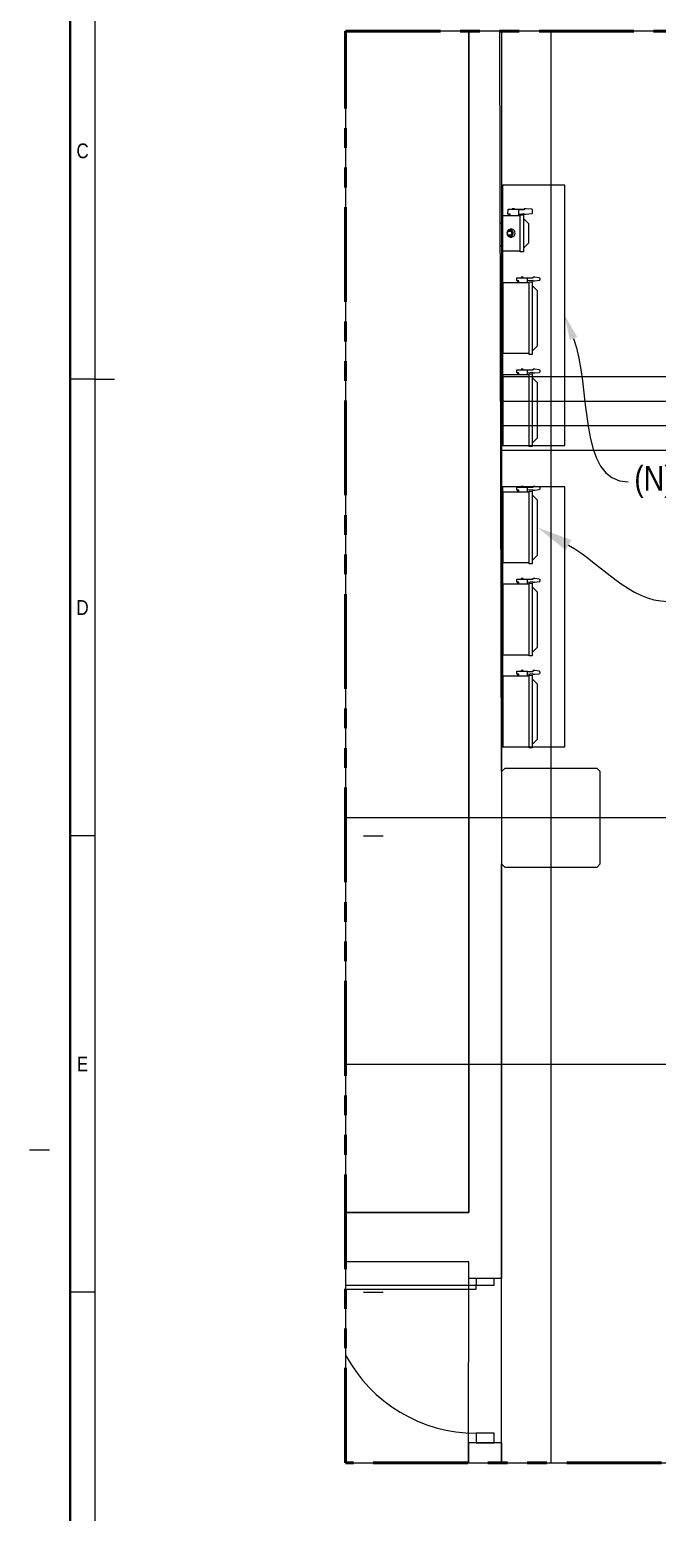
# Model space of a CAD drawing. Extents: x 1.3 to 36.8, y 1.2 to 24.4.
# Drawn here: x 1.31 to 4.49, y 11.61 to 19.12 of the extents above; entities that cross this region are included whole.
import ezdxf
from ezdxf import colors
from ezdxf.entities.mleader import LeaderData, LeaderLine
from ezdxf.math import Vec2, Vec3

# ---------------------------------------------------------------- set-up
doc = ezdxf.new("R2010")
doc.units = 0
doc.header["$LTSCALE"] = 96
doc.header["$MEASUREMENT"] = 0
for name, pattern in [('CENTER', [2, 1.25, -0.25, 0.25, -0.25]), ('DOT', [0.25, 0, -0.25]), ('PHANTOM', [0.5, 0.25, -0.05, 0.05, -0.05, 0.05, -0.05])]:
    doc.linetypes.add(name, pattern=pattern)
for name, color, linetype in [('A-AREA', 9, 'Continuous'), ('A-COLS', 1, 'Continuous'), ('A-DOOR', 6, 'Continuous'), ('A-GRID', 8, 'CENTER'), ('A-WALL-FULL', 7, 'Continuous'), ('BORDER', 7, 'Continuous'), ('C-PKNG-STRP', 30, 'Continuous'), ('E - Equipment New', 7, 'Continuous'), ('OBJECT1', 1, 'Continuous')]:
    doc.layers.add(name, color=color, linetype=linetype)
doc.layers.add('Annotations', color=250, linetype='Continuous', lineweight=9)
doc.layers.add('CONTINUOUS1', color=7, linetype='Continuous', lineweight=20)
doc.layers.add('NO PLOT - GRID', color=255, linetype='DOT', plot=False)
doc.layers.add('Non Printing', color=253, linetype='Continuous', plot=False)
doc.styles.add('Borrego 16TH', font='ARIALN.TTF', dxfattribs={"height": 0.0875})
doc.styles.add('Borrego 8th', font='ARIALN.TTF')
doc.styles.add('Borrego 8th NO-ANNO', font='ARIALN.TTF')

# ---------------------------------------------------------------- blocks, each defined once
blk = doc.blocks.new('BLOCK')
at = {"layer": 'C-PKNG-STRP'}
for p, q in [((0, 0), (0, -192)), ((0, 0), (6, 0)), ((6, 0), (6, -186)), ((12, -186), (12, 0)), ((12, 0), (18, 0)), ((18, -192), (18, 0)), ((6, -186), (12, -186)), ((0, -192), (18, -192))]:
    blk.add_line(p, q, dxfattribs=at)
blk = doc.blocks.new('*U13')
at = {"layer": 'OBJECT1'}
for p, q in [((-1.26, 5.8), (-2.87, 5.8)), ((-1.26, 4.76), (-1.26, 4.24)), ((2.26, 4), (1.97, 4.16)), ((2.33, 4.12), (2.01, 4.3)), ((2.87, 4.06), (2.87, 4.19)), ((3.02, 4.19), (3.02, 4.06)), ((3.56, 4.12), (3.88, 4.3)), ((3.63, 4), (3.92, 4.16)), ((-1.26, 3.46), (-1.63, 3.46))]:
    blk.add_line(p, q, dxfattribs=at)
at = {"layer": 'OBJECT1', "flags": 128}
for points in [[(-1.66, 5.8), (-1.84, 7.05), (-1.81, 7.05, 0.414214), (-1.69, 7.18), (-1.69, 7.57), (-1.81, 8.98, 0.09371), (-1.83, 9.05, 0.094504), (-1.88, 9.12, 0.095609), (-1.94, 9.16, 0.09642), (-2.02, 9.18), (-2.66, 9.18, 0.398374), (-2.87, 8.99), (-3, 7.58), (-3, 7.23, 0.414215), (-2.87, 7.11), (-2.74, 7.11), (-2.74, 5.8)], [(2.87, 4.19, 0.382866), (2.32, 3.57, 0.378737), (2.87, 2.94)], [(2.87, 3.07, -0.178298), (2.57, 3.24, -0.178691), (2.45, 3.57, -0.181436), (2.57, 3.9, -0.181839), (2.87, 4.06)], [(3.02, 2.94, 0.378736), (3.57, 3.57, 0.382865), (3.02, 4.19)], [(3.02, 4.06, -0.181839), (3.32, 3.9, -0.181436), (3.45, 3.57, -0.178691), (3.32, 3.24, -0.178297), (3.02, 3.07)]]:
    blk.add_lwpolyline(points, format="xyb", dxfattribs=at)
for points in [[(6.64, 6.97), (5.34, 8.27), (0.72, 8.27), (-0.58, 6.97)], [(-2.87, 4.76), (-3, 4.76), (-3, 4.24), (-2.87, 4.24)], [(-1.26, 3.72), (-1.63, 3.72), (-1.63, 3.19), (-2.87, 3.2), (-2.87, 3.2), (-2.87, 7.11)], [(7.48, 6.97), (7.48, 6.19), (-1.52, 6.19), (-1.52, 6.97), (7.48, 6.97)], [(-1.26, 6.19), (-1.26, 1.89), (7.22, 1.89), (7.22, 6.19)], [(0.92, 1.89), (0.71, 1.63), (0.33, 1.63), (0.13, 1.89)], [(2.87, 2.94), (2.87, 3.07), (2.87, 3.07)], [(3.02, 2.94), (3.02, 3.07), (3.02, 2.94)], [(6.45, 1.89), (6.24, 1.63), (5.87, 1.63), (5.66, 1.89)]]:
    blk.add_lwpolyline(points, dxfattribs=at)
at = {"layer": 'OBJECT1'}
for centre, radius, start, end in [((2.95, 3.94), 1, 167.2549, 265.7903), ((2.95, 3.94), 1, 20.9219, 159.0781), ((2.95, 3.69), 0.752, 155.3621, 264.4127), ((2.95, 3.69), 0.75, 35.3529, 144.6471), ((2.94, 3.94), 1, 274.2101, 12.7451), ((2.94, 3.69), 0.752, 275.5877, 24.6379)]:
    blk.add_arc(centre, radius, start, end, dxfattribs=at)
blk = doc.blocks.new('*U14')
at = {"layer": 'CONTINUOUS1'}
for p, q in [((-1.17, 9.81), (-1.3, 8.71)), ((-1.3, 8.71), (-1.3, 8.36)), ((-1.17, 8.23), (-1.04, 8.23)), ((-1.04, 8.23), (-1.04, 6.93)), ((-0.76, 10.01), (-0.96, 10.01)), ((-0.58, 8.19), (-0.55, 8.19)), ((-0.46, 6.93), (-0.58, 8.19)), ((-0.42, 8.71), (-0.55, 9.81)), ((-0.42, 8.31), (-0.42, 8.71)), ((-0.18, 8.11), (17.47, 8.11)), ((-0.18, 7.33), (-0.18, 8.11)), ((17.47, 7.33), (-0.18, 7.33)), ((0.08, 7.33), (0.08, 0.91)), ((2, 9.41), (0.69, 8.11)), ((15.38, 9.41), (2, 9.41)), ((16.68, 8.11), (15.38, 9.41)), ((17.21, 0.91), (17.21, 7.33)), ((17.47, 8.11), (17.47, 7.33)), ((-1.3, 5.89), (-1.3, 5.37)), ((-1.17, 5.89), (-1.3, 5.89)), ((-1.3, 5.37), (-1.17, 5.37)), ((0.08, 6.94), (-1.17, 6.93)), ((-1.17, 4.33), (-1.17, 6.93)), ((-0.42, 4.33), (-1.17, 4.33)), ((-0.42, 4.85), (-0.42, 4.33)), ((0.08, 4.85), (-0.42, 4.85)), ((0.08, 4.59), (-0.42, 4.59)), ((0.08, 5.89), (0.08, 5.37)), ((0.08, 0.91), (17.21, 0.91)), ((1.61, 0.65), (1.4, 0.91)), ((1.98, 0.65), (1.61, 0.65)), ((2.19, 0.91), (1.98, 0.65)), ((15.91, 0.65), (15.7, 0.91)), ((16.29, 0.65), (15.91, 0.65)), ((16.5, 0.91), (16.29, 0.65))]:
    blk.add_line(p, q, dxfattribs=at)
for centre, radius, start, end in [((-1.17, 8.36), 0.125, 180, 270), ((-0.96, 9.8), 0.208, 90, 176.8842), ((-0.76, 9.8), 0.208, 3.116, 90), ((-0.55, 8.31), 0.125, 270, 0)]:
    blk.add_arc(centre, radius, start, end, dxfattribs=at)
blk = doc.blocks.new('*E15')
at = {"layer": 'A-DOOR', "linetype": 'Continuous'}
for p, q in [((0, 0.75, 0), (0.661, 0.75, 0)), ((0, 0.7292, 0), (0.661, 0.7292, 0))]:
    blk.add_line(p, q, dxfattribs=at)
at = {"layer": 'A-DOOR'}
blk.add_line((0.661, 0.7292, 0), (0.661, 0.75, 0), dxfattribs=at)
at = {"layer": 'A-DOOR', "linetype": 'Continuous'}
blk.add_arc((0.6612, 0.7505, 0), 0.7505, 208.23019, 269.9836, dxfattribs=at)
blk = doc.blocks.new('Border 24 x 36')
at = {"layer": 'BORDER'}
for p, q in [((0.5, 23.5), (0.5, 0.375)), ((0.5, 16.5625), (0.375, 16.5625)), ((0.5, 14.25), (0.375, 14.25)), ((0.5, 11.9375), (0.375, 11.9375))]:
    blk.add_line(p, q, dxfattribs=at)
at = {"layer": 'BORDER', "const_width": 0.0125}
blk.add_lwpolyline([(0.375, 0.375), (35.625, 0.375), (35.625, 23.625), (0.375, 23.625)], close=True, dxfattribs=at)
at = {"layer": 'BORDER', "char_height": 0.075, "width": 0.18967, "attachment_point": 5, "style": 'Borrego 16TH'}
for s, insert in [('C', (0.4375, 17.7188)), ('D', (0.4375, 15.4062)), ('E', (0.4375, 13.0938))]:
    blk.add_mtext(s, dxfattribs=dict(at, insert=insert))

msp = doc.modelspace()

# ---------------------------------------------------------------- linework, layer by layer
at = {"layer": 'A-AREA'}
for points in [[(2.91385, 13.12875), (3.53732, 13.12875), (3.53732, 19.11281)], [(3.70402, 11.86156), (3.70399, 14.89435), (3.71961, 14.87872), (4.18836, 14.87872), (4.20399, 14.89435), (4.20399, 15.3631), (4.18836, 15.37872), (3.71961, 15.37872), (3.70399, 15.3631), (3.69458, 19.11281)], [(3.5372, 11.86156), (3.53737, 12.87875), (2.91385, 12.87875)]]:
    msp.add_lwpolyline(points, dxfattribs=at)
at = {"layer": 'A-COLS'}
msp.add_lwpolyline([(4.20399, 14.89435), (4.20399, 15.3631), (4.18836, 15.37872), (3.71961, 15.37872), (3.70399, 15.3631), (3.70399, 14.89435), (3.71961, 14.87872), (4.18836, 14.87872)], close=True, dxfattribs=at)
at = {"layer": 'A-GRID'}
for p, q in [((6.1964, 15.12872), (2.91385, 15.12872)), ((8.92253, 13.87873), (2.91385, 13.87873))]:
    msp.add_line(p, q, dxfattribs=at)
msp.add_lwpolyline([(3.95371, 19.11281), (3.95371, 13.87873), (3.95371, 11.86156)], dxfattribs=at)
at = {"layer": 'A-WALL-FULL'}
for p, q in [((3.53732, 19.11281), (3.53732, 15.1049)), ((3.70398, 19.11281), (3.70399, 12.79535)), ((3.53732, 15.1049), (3.53732, 13.12875)), ((3.53732, 13.12875), (2.91385, 13.12875)), ((3.53737, 12.87875), (2.91385, 12.87875)), ((3.53738, 12.79535), (3.53737, 12.87875)), ((3.70405, 12.79535), (3.53738, 12.79535)), ((3.70415, 11.96202), (3.53636, 11.96202)), ((3.53663, 11.96202), (3.53663, 11.86156)), ((3.70415, 11.96202), (3.70414, 11.86156))]:
    msp.add_line(p, q, dxfattribs=at)
for points in [[(3.57488, 12.76097), (3.66655, 12.76097), (3.66655, 12.79535), (3.57488, 12.79535)], [(3.57488, 11.96202), (3.66655, 11.96202), (3.66655, 12.01097), (3.57488, 12.01097)]]:
    msp.add_lwpolyline(points, close=True, dxfattribs=at)
at = {"layer": 'Annotations', "linetype": 'PHANTOM', "lineweight": 50, "ltscale": 0.02}
msp.add_lwpolyline([(2.91385, 19.11281), (8.92253, 19.11281), (9.41385, 11.86156), (2.91385, 11.86156)], close=True, dxfattribs=at)
at = {"layer": 'E - Equipment New'}
for points in [[(3.70941, 17.01451), (4.02368, 17.01451), (4.02368, 18.33197), (3.70941, 18.33197)], [(3.70941, 15.48796), (4.02368, 15.48796), (4.02368, 16.80542), (3.70941, 16.80542)]]:
    msp.add_lwpolyline(points, close=True, dxfattribs=at)
at = {"layer": 'NO PLOT - GRID'}
for p, q in [((1.64392, 17.34962), (35.16892, 17.34962)), ((3.00425, 15.03712), (36.52925, 15.03712)), ((1.31347, 13.44562), (34.83847, 13.44562)), ((3.00425, 12.72462), (36.52925, 12.72462))]:
    msp.add_line(p, q, dxfattribs=at)
at = {"layer": 'Non Printing', "linetype": 'Continuous'}
msp.add_lwpolyline([(2.91385, 11.86156), (8.92253, 11.86156), (8.92253, 19.11281), (2.91385, 19.11281)], close=True, dxfattribs=at)

# ---------------------------------------------------------------- block references
msp.add_blockref('Border 24 x 36', (1.14392, 0.78712))
at = {"layer": 'A-DOOR'}
msp.add_blockref('*E15', (2.91385, 12.01097, 0), dxfattribs=at)
at = {"layer": 'C-PKNG-STRP', "xscale": -0.02083333237855811, "yscale": 0.02083333237855811, "zscale": 0.020833332378557, "rotation": 90}
msp.add_blockref('BLOCK', (3.70398, 17.3631), dxfattribs=at)
at = {"layer": 'E - Equipment New', "xscale": 0.02083333237855811, "yscale": 0.02083333237855811, "zscale": 0.020833332378557, "rotation": 270}
for name, p in [('*U13', (3.66996, 18.15097)), ('*U14', (3.69053, 17.83937)), ('*U14', (3.69053, 17.37304)), ('*U14', (3.69053, 16.77915)), ('*U14', (3.69053, 16.31282)), ('*U14', (3.69053, 15.84649))]:
    msp.add_blockref(name, p, dxfattribs=at)

# ---------------------------------------------------------------- leaders
at = {"layer": 'Annotations'}
ml = msp.add_multileader_mtext('Standard', dxfattribs=at)
ml.set_content('DC SERVICE\\PDISCONNECTS', color=256, style='Borrego 8th')
ml.set_leader_properties(color=256)
ml.build(insert=Vec2(0, 0))
ml.multileader.update_dxf_attribs({"leader_type": 2, "dogleg_length": 0.36, "arrow_head_size": 0.18})
ctx = ml.context
ctx.base_point, ctx.char_height, ctx.arrow_head_size, ctx.landing_gap_size, ctx.plane_origin = Vec3(4.5459, 16.22451), 0.125, 0.18, 0.09, Vec3(3.88652, 16.59813)
notes = []
notes.append((ctx, [(0, (1, 1, 0), (4.1859, 16.22451), (1, 0), 0.36, [(0, [(3.88652, 16.59813)], 0, [])])]))
ctx.mtext.insert, ctx.mtext.flow_direction = Vec3(4.6359, 16.28807), 5
at = {"layer": 'E - Equipment New'}
ml = msp.add_multileader_mtext('Standard', dxfattribs=at)
ml.set_content('(N) GUTTER', color=256, style='Borrego 8th NO-ANNO')
ml.set_leader_properties()
ml.build(insert=Vec2(0, 0))
ml.multileader.update_dxf_attribs({"leader_type": 2, "dogleg_length": 0.36, "arrow_head_size": 0.125})
ctx = ml.context
ctx.base_point, ctx.char_height, ctx.arrow_head_size, ctx.landing_gap_size, ctx.plane_origin = Vec3(4.34529, 16.8298), 0.125, 0.125, 0.03125, Vec3(4.02368, 17.67324)
notes.append((ctx, [(0, (1, 1, 0), (3.98529, 16.8298), (1, 0), 0.36, [(0, [(4.02368, 17.67324)], 0, [])])]))
ctx.mtext.insert, ctx.mtext.flow_direction = Vec3(4.37654, 16.91068), 5
for ctx, leaders in notes:
    for number, flags, end, landing, length, lines in leaders:
        leader = LeaderData()
        leader.index, (leader.has_last_leader_line, leader.has_dogleg_vector, leader.attachment_direction) = number, flags
        leader.last_leader_point, leader.dogleg_vector, leader.dogleg_length = Vec3(end), Vec3(landing), length
        for number, points, colour, breaks in lines:
            line = LeaderLine()
            line.index, line.vertices, line.color, line.breaks = number, Vec3.list(points), colors.encode_raw_color(colour), breaks
            leader.lines.append(line)
        ctx.leaders.append(leader)

doc.saveas('drawing.dxf')
